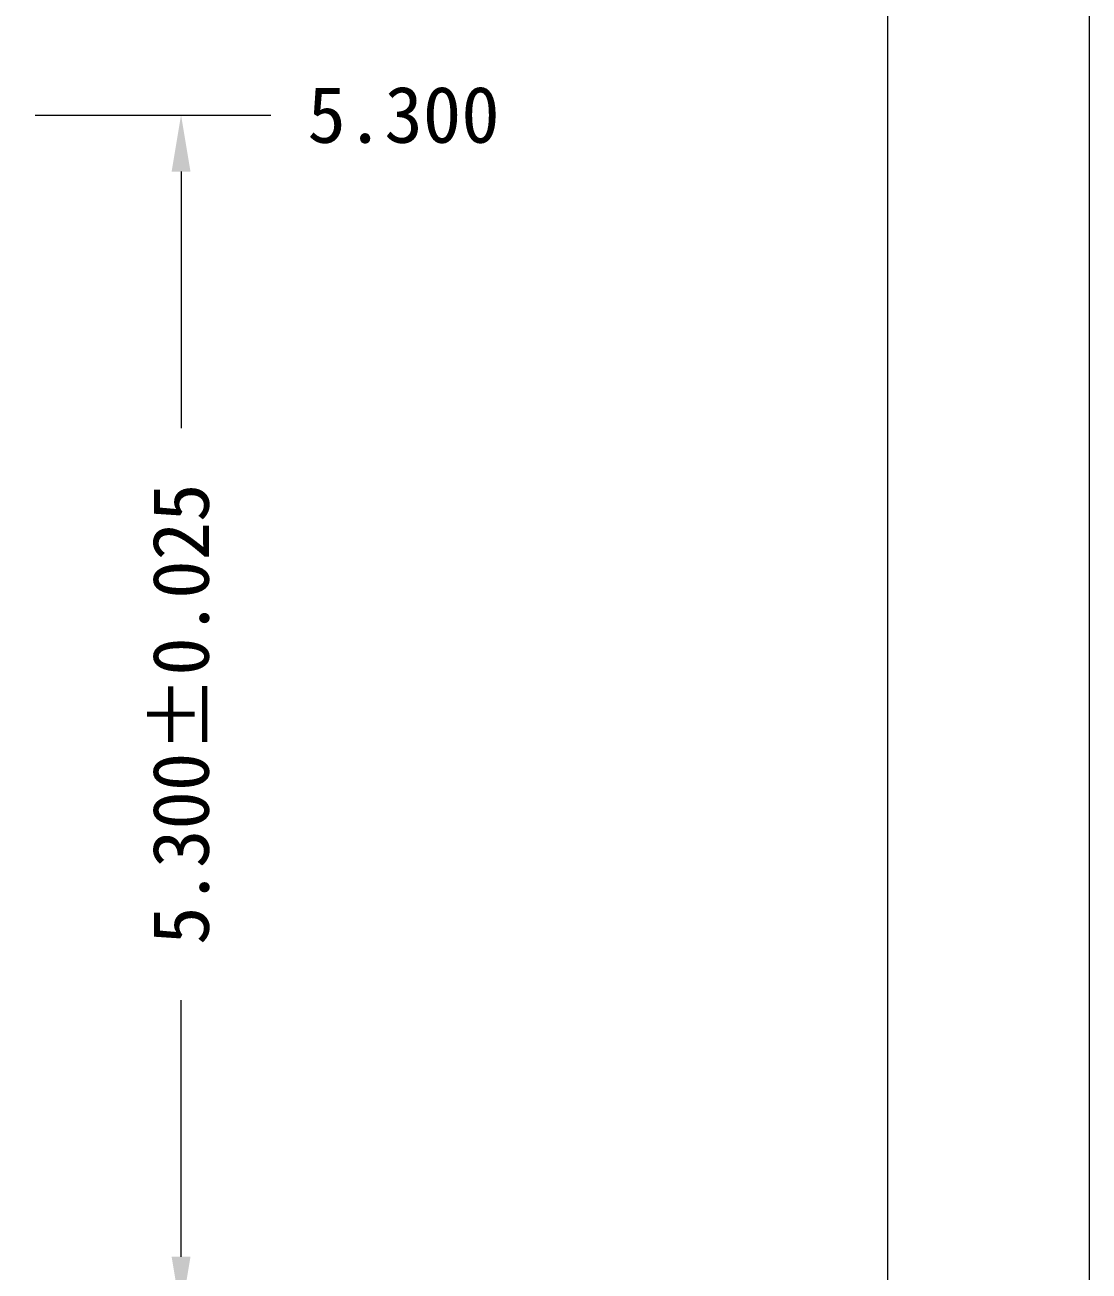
# Model space of a CAD drawing. Extents: x -6879 to 1236, y -1283 to -95.
# Drawn here: x -6643.72 to -6639.02, y -1059.48 to -1053.97 of the extents above; entities that cross this region are included whole.
import ezdxf

# ---------------------------------------------------------------- set-up
doc = ezdxf.new("R2010")
doc.units = 0
doc.header["$LTSCALE"] = 5
doc.header["$MEASUREMENT"] = 0
doc.linetypes.add('0', pattern=[0])
doc.layers.add('\\M+5B1EA\\M+5D7A2', color=4, linetype='0')
doc.layers.add('\\M+5CDBC\\M+5B2E31\\M+5CAB5\\M+5CCE5', color=7, linetype='CONTINUOUS')
doc.styles.add('\\M+5CBCE\\M+5CCE5', font='SimSun.ttf')

msp = doc.modelspace()

# ---------------------------------------------------------------- linework, layer by layer
at = {"layer": '\\M+5B1EA\\M+5D7A2', "lineweight": 5}
for p, q in [((-6643.6763, -1054.3685, -0.0291), (-6642.6342, -1054.3685, -0.0291)), ((-6643.0314, -1054.6185, -0.0291), (-6643.0314, -1055.7531, -0.0291)), ((-6643.0314, -1059.4185, -0.0291), (-6643.0314, -1058.284, -0.0291))]:
    msp.add_line(p, q, dxfattribs=at)
for points in [[(-6643.0731, -1054.6185, -0.0291), (-6642.9897, -1054.6185, -0.0291), (-6643.0314, -1054.3685, -0.0291)], [(-6643.0731, -1059.4185, -0.0291), (-6642.9897, -1059.4185, -0.0291), (-6643.0314, -1059.6685, -0.0291)]]:
    msp.add_solid(points, dxfattribs=at)
at = {"layer": '\\M+5CDBC\\M+5B2E31\\M+5CAB5\\M+5CCE5', "lineweight": 5, "elevation": -0.0144}
for points in [[(-6665.8063, -1046.042), (-6639.0153, -1046.042), (-6639.0153, -1083.2449), (-6665.8063, -1083.2449)], [(-6662.6046, -1046.7963), (-6639.9072, -1046.7963), (-6639.9072, -1082.4952), (-6662.6046, -1082.4952)]]:
    msp.add_lwpolyline(points, close=True, dxfattribs=at)

# ---------------------------------------------------------------- texts
at = {"layer": '\\M+5B1EA\\M+5D7A2', "lineweight": 5, "insert": (-6642.0471, -1054.3685, -0.0291), "char_height": 0.25, "attachment_point": 5, "style": '\\M+5CBCE\\M+5CCE5'}
msp.add_mtext('\\A1;5.300', dxfattribs=at)
at = {"layer": '\\M+5B1EA\\M+5D7A2', "lineweight": 5, "insert": (-6643.0314, -1057.0185, -0.0291), "char_height": 0.25, "attachment_point": 5, "rotation": 90, "style": '\\M+5CBCE\\M+5CCE5'}
msp.add_mtext('\\A1;5.300±0.025', dxfattribs=at)

doc.saveas('drawing.dxf')
